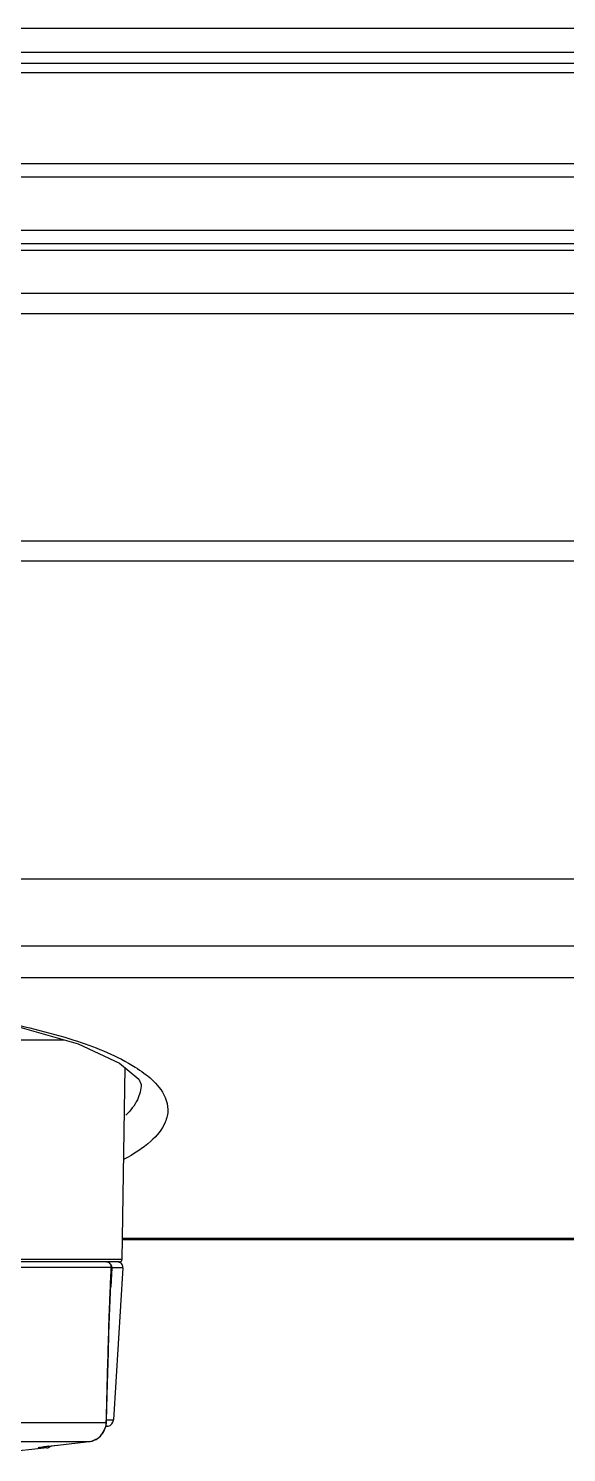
# Model space of a CAD drawing. Header units: millimetres. Extents: x -1319 to 3519, y -1539 to 2345.
# Drawn here: x 508.7 to 549, y -1516.8 to -1410.3 of the extents above; entities that cross this region are included whole.
import ezdxf

# ---------------------------------------------------------------- set-up
doc = ezdxf.new("R2010")
doc.units = ezdxf.units.MM
doc.header["$LTSCALE"] = 65.395
doc.layers.get('0').update_dxf_attribs({"linetype": 'CONTINUOUS'})

msp = doc.modelspace()

# ---------------------------------------------------------------- linework, layer by layer
at = {"linetype": 'Continuous'}
for p, q in [((1047.16, -1410.34), (228.36, -1410.34)), ((1047.16, -1412.14), (228.36, -1412.14)), ((255.66, -1412.94), (981.66, -1412.94)), ((254.95, -1413.64), (964.23, -1413.64)), ((295.56, -1420.44), (961.6, -1420.44)), ((295.56, -1421.44), (961.6, -1421.44)), ((961.6, -1425.44), (295.56, -1425.44)), ((990.56, -1426.44), (295.56, -1426.44)), ((961.6, -1426.94), (295.56, -1426.94)), ((240.97, -1430.14), (999.16, -1430.14)), ((241.06, -1431.64), (999.06, -1431.64)), ((241.06, -1448.64), (999.06, -1448.64)), ((241.06, -1450.14), (999.06, -1450.14)), ((998.56, -1473.94), (241.56, -1473.94)), ((998.56, -1478.94), (241.56, -1478.94)), ((922.66, -1481.31), (314.66, -1481.31)), ((465.92, -1485.94), (511.41, -1485.94)), ((515.95, -1487.99), (515.74, -1502.35)), ((591.55, -1500.79), (515.77, -1500.79)), ((591.56, -1500.89), (515.77, -1500.89)), ((515.54, -1502.54), (490.11, -1502.54)), ((515.74, -1502.35), (490.12, -1502.35)), ((514.95, -1502.95), (507.7, -1502.95)), ((514.98, -1502.97), (514.9, -1504.41)), ((515.81, -1502.97), (514.98, -1502.97)), ((515.81, -1502.97), (515.11, -1514.35)), ((514.59, -1514.39), (514.64, -1512.53)), ((508.01, -1514.54), (514.57, -1514.54)), ((514.57, -1514.54), (514.59, -1514.56)), ((514.58, -1514.36), (514.59, -1514.37)), ((514.59, -1514.52), (514.59, -1514.39)), ((514.59, -1514.56), (514.59, -1514.52)), ((514.6, -1514.35), (515.11, -1514.35)), ((513.92, -1515.74), (514.14, -1515.55)), ((514.12, -1515.56), (514.14, -1515.55)), ((514.14, -1515.55), (514.27, -1515.4)), ((514.7, -1514.82), (514.53, -1514.85)), ((514.54, -1514.82), (514.7, -1514.82)), ((510.12, -1516.43), (506.96, -1516.78)), ((507.14, -1515.97), (513.28, -1515.97)), ((510.12, -1516.43), (509.51, -1516.43)), ((509.57, -1516.41), (509.56, -1516.41)), ((509.57, -1516.41), (509.58, -1516.41)), ((509.78, -1516.38), (509.87, -1516.37)), ((509.79, -1516.38), (509.81, -1516.37)), ((509.79, -1516.38), (509.8, -1516.37)), ((509.87, -1516.37), (510.11, -1516.34)), ((510.11, -1516.34), (511.15, -1516.22)), ((510.21, -1516.32), (511.15, -1516.22)), ((510.21, -1516.32), (510.21, -1516.32)), ((511.15, -1516.22), (513.29, -1515.97)), ((511.15, -1516.22), (513.28, -1515.97)), ((511.15, -1516.22), (511.15, -1516.22)), ((513.28, -1515.97), (513.29, -1515.97)), ((513.74, -1515.82), (513.92, -1515.73))]:
    msp.add_line(p, q, dxfattribs=at)
for points in [[(490.4, -1483.08), (495.6, -1483.29), (502.19, -1483.93), (507.92, -1484.95), (512.46, -1486.24), (515.56, -1487.67), (517.01, -1488.88), (517.18, -1489.27)], [(514.64, -1512.53), (514.69, -1510.82), (514.73, -1509.3), (514.77, -1507.91), (514.81, -1506.62), (514.86, -1505.41), (514.9, -1504.22), (514.95, -1503.32)], [(514.27, -1515.4), (514.45, -1515.1), (514.56, -1514.78), (514.59, -1514.56)], [(514.37, -1515.24), (514.45, -1515.09), (514.5, -1514.93)], [(509.56, -1516.41), (509.56, -1516.41), (509.57, -1516.41), (509.6, -1516.4), (509.65, -1516.4)], [(509.65, -1516.4), (509.71, -1516.39), (509.78, -1516.38)], [(513.29, -1515.97), (513.55, -1515.91), (513.92, -1515.74)]]:
    msp.add_lwpolyline(points, dxfattribs=at)
for centre, radius, start, end in [((514.57, -1502.91), 0.369, 86.1248, 89.9928), ((515.41, -1502.94), 0.4, 356.5, 90), ((515.54, -1502.34), 0.2, 270, 359.16), ((562.28, -1506.05), 47.41, 176.2749, 176.6463), ((510.79, -1514.27), 3.78, 357.3126, 358.5793), ((509.53, -1514.21), 5.05, 356.2715, 357.2923), ((513.07, -1514.46), 1.5, 356.4607, 357.2024), ((514.61, -1514.32), 0.5, 280.5, 356.5), ((513.1, -1514.55), 1.43, 302.8366, 315.3918), ((513.06, -1514.51), 1.49, 315.3886, 316.0392), ((509.45, -1515.96), 0.476, 276.582, 289.1746), ((512.05, -1533.04), 16.81, 97.037, 97.662), ((513.04, -1540.94), 24.78, 96.5501, 97.0694), ((510.06, -1515.94), 0.5, 276.339, 312.3729), ((513.13, -1514.6), 1.38, 276.6125, 289.0187), ((513.12, -1514.58), 1.4, 289.0707, 302.796)]:
    msp.add_arc(centre, radius, start, end, dxfattribs=at)
for points, knots in [([(490.41, -1483.01), (495.56, -1483.09), (502.82, -1483.64), (511.41, -1485.6), (514.85, -1486.89), (516.23, -1487.67)], [0, 0, 0, 0, 0.585386, 0.820752, 1, 1, 1, 1]), ([(516.23, -1487.67), (516.4, -1487.77), (517.02, -1488.14), (517.61, -1488.57), (518, -1488.92)], [0, 0, 0, 0, 0.275861, 1, 1, 1, 1]), ([(518, -1488.92), (518.18, -1489.09), (518.76, -1489.7), (519.17, -1490.54), (519.18, -1491.14)], [0, 0, 0, 0, 0.292713, 1, 1, 1, 1]), ([(517.18, -1489.24), (517.18, -1489.64), (516.95, -1490.54), (516.38, -1491.23), (516.04, -1491.57)], [0, 0, 0, 0, 0.455802, 1, 1, 1, 1]), ([(519.18, -1491.14), (519.18, -1491.47), (518.97, -1492.4), (517.8, -1493.75), (516.61, -1494.49), (515.9, -1494.87)], [0, 0, 0, 0, 0.189451, 0.533695, 1, 1, 1, 1]), ([(514.98, -1502.97), (514.98, -1502.92), (514.97, -1502.81), (514.88, -1502.66), (514.75, -1502.57), (514.65, -1502.54), (514.59, -1502.54)], [0, 0, 0, 0, 0.253542, 0.505147, 0.753699, 1, 1, 1, 1]), ([(514.95, -1502.95), (514.96, -1502.85), (514.89, -1502.65), (514.69, -1502.55), (514.59, -1502.55)], [0, 0, 0, 0, 0.505498, 1, 1, 1, 1]), ([(514.97, -1502.97), (514.97, -1502.89), (514.93, -1502.72), (514.8, -1502.61), (514.73, -1502.58)], [0, 0, 0, 0, 0.500361, 1, 1, 1, 1]), ([(514.58, -1514.36), (514.6, -1513.46), (514.64, -1511.64), (514.72, -1508.93), (514.79, -1506.66), (514.86, -1504.85), (514.9, -1503.95), (514.92, -1503.5)], [0, 0, 0, 0, 0.250267, 0.500475, 0.750542, 0.875438, 1, 1, 1, 1]), ([(514.97, -1502.97), (514.97, -1502.97), (514.97, -1502.96), (514.96, -1502.96), (514.95, -1502.95)], [0, 0, 0, 0, 0.202387, 1, 1, 1, 1]), ([(514.98, -1502.97), (514.98, -1502.97), (514.98, -1502.97), (514.97, -1502.97), (514.97, -1502.97)], [0, 0, 0, 0, 0.358439, 1, 1, 1, 1]), ([(514.13, -1515.55), (514.26, -1515.42), (514.47, -1515.1), (514.56, -1514.74), (514.57, -1514.56)], [0, 0, 0, 0, 0.498777, 1, 1, 1, 1]), ([(509.51, -1516.43), (509.5, -1516.43), (509.49, -1516.43), (509.48, -1516.43), (509.48, -1516.43), (509.48, -1516.43), (509.48, -1516.43), (509.49, -1516.42), (509.51, -1516.42), (509.56, -1516.41), (509.6, -1516.4), (509.62, -1516.4)], [0, 0, 0, 0, 0.102849, 0.153298, 0.161661, 0.174072, 0.198759, 0.236511, 0.35136, 0.518054, 1, 1, 1, 1]), ([(509.62, -1516.4), (509.64, -1516.4), (509.69, -1516.39), (509.75, -1516.38), (509.79, -1516.38)], [0, 0, 0, 0, 0.219655, 1, 1, 1, 1])]:
    msp.add_open_spline(points, degree=3, knots=knots, dxfattribs=at)
for points in [[(514.73, -1502.58), (514.68, -1502.56), (514.62, -1502.54), (514.57, -1502.54)], [(514.92, -1503.5), (514.93, -1503.32), (514.94, -1503.13), (514.95, -1502.95)]]:
    msp.add_open_spline(points, degree=3, dxfattribs=at)

doc.saveas('drawing.dxf')
